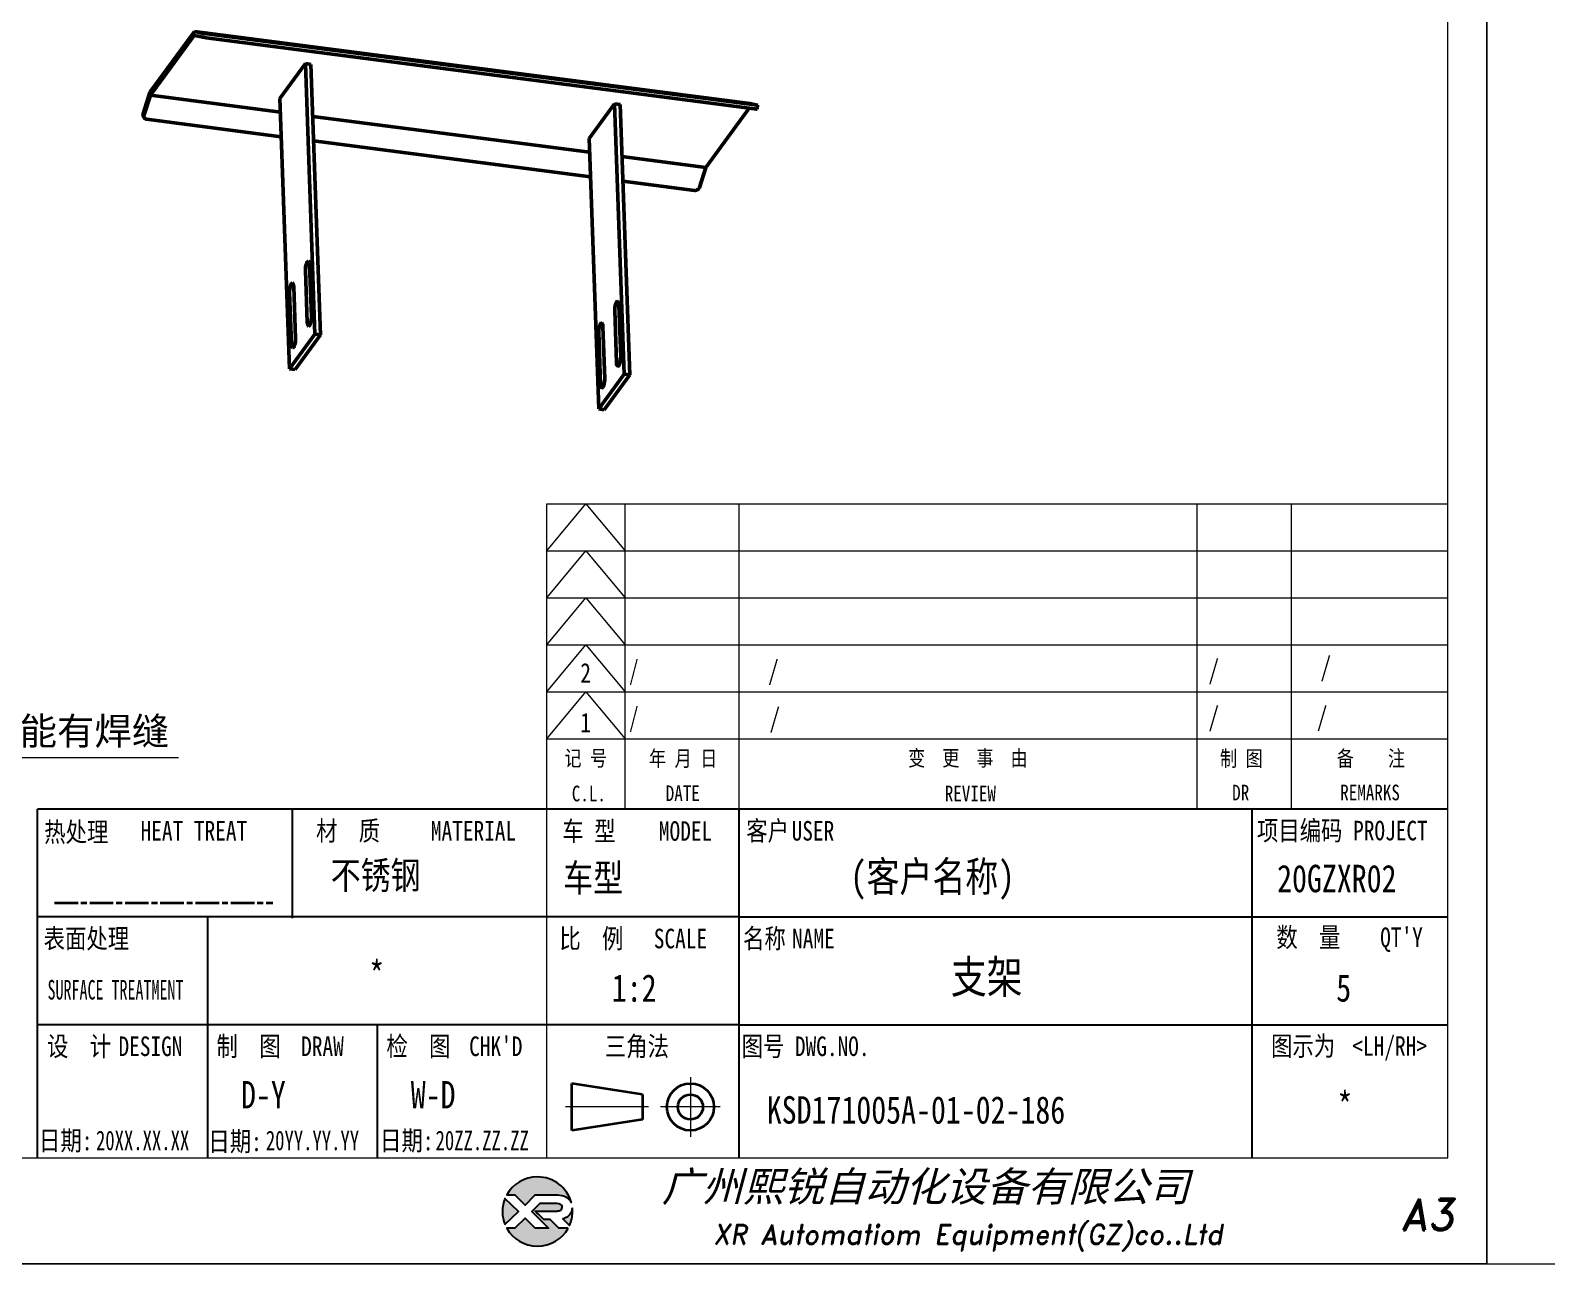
# Model space of a CAD drawing. Header units: millimetres. Extents: x 115 to 5146, y 57 to 1134.
# Drawn here: x 1512.3 to 1899.4, y 57 to 371.9 of the extents above; entities that cross this region are included whole.
import ezdxf
from ezdxf.enums import TextEntityAlignment as Align

# ---------------------------------------------------------------- set-up
doc = ezdxf.new("R2010")
doc.units = ezdxf.units.MM
doc.linetypes.add('AM_ISO08W050x2', pattern=[9, 6, -0.75, 1.5, -0.75])
doc.linetypes.add('CENTER', pattern=[50.8, 31.75, -6.35, 6.35, -6.35])
for name, color, linetype, lineweight in [('DIM', 3, 'Continuous', 25), ('DRAWING', 7, 'Continuous', 50), ('中心线', 2, 'AM_ISO08W050x2', 18), ('图框', 7, 'Continuous', 18), ('标注线', 3, 'Continuous', 18), ('粗点划线', 6, 'AM_ISO08W050x2', 35)]:
    doc.layers.add(name, color=color, linetype=linetype, lineweight=lineweight)
for name, color, linetype in [('layer 1', 7, 'Continuous'), ('图\\M+19E79\\M+195B6\\M+18E9A', 7, 'Continuous'), ('图号', 7, 'Continuous'), ('图名', 7, 'Continuous'), ('数量', 7, 'Continuous'), ('材质', 7, 'Continuous'), ('表面处理', 7, 'Continuous'), ('车型', 7, 'Continuous')]:
    doc.layers.add(name, color=color, linetype=linetype)
doc.layers.add('打印', color=7, linetype='Continuous', lineweight=15, plot=False)
doc.layers.add('打印-禁用', color=7, linetype='Continuous', lineweight=15, plot=False)
doc.styles.add('DIM', font='romans.shx', dxfattribs={"width": 0.8, "bigfont": 'bigfont.shx'})
doc.styles.add('STYLE1', font='')
doc.styles.add('国标', font='simfang.ttf', dxfattribs={"width": 0.8})
doc.styles.add('宋体', font='')
doc.styles.add('标题\\M+18E9A', font='romand.shx', dxfattribs={"oblique": 10, "bigfont": 'bigfont.shx'})
doc.styles.get('STYLE1').set_extended_font_data('SimSun')
doc.styles.get('宋体').set_extended_font_data('SimSun')
doc.dimstyles.new('XR 1-2$7', dxfattribs={"dimscale": 2, "dimtxt": 3.5, "dimasz": 2.5, "dimexe": 1, "dimexo": 0.625, "dimgap": 1.2, "dimtad": 1, "dimdsep": 46, "dimtxsty": 'DIM', "dimblk": 'OPEN', "dimcen": 0, "dimclrd": 8, "dimclre": 8, "dimclrt": 2, "dimazin": 2, "dimtfac": 0.5, "dimtmove": 0, "dimatfit": 3, "dimldrblk": 'OPEN', "dimfxl": 0, "dimtolj": 2, "dimlwd": 13, "dimlwe": 13, "dimarcsym": 0})

# ---------------------------------------------------------------- blocks, each defined once
blk = doc.blocks.new('XR')
at = {"true_color": 0xfc8000}
h = blk.add_hatch(color=30, dxfattribs=at)
h.set_gradient(color1=(252, 128, 0), rotation=240, one_color=1, tint=1, name='INVCURVED')
edge = h.paths.add_edge_path()
edge.add_spline(control_points=[(-434.18, -5928.47), (-433.9, -5928.74), (-433.63, -5929.01), (-433.63, -5929.01), (-433.63, -5929.01), (-433.63, -5929.01), (-433.36, -5928.74), (-433.09, -5928.47)], knot_values=[0.5625, 0.5625, 0.5625, 0.5625, 0.625, 0.625, 0.625, 0.625, 0.6875, 0.6875, 0.6875, 0.6875], degree=3, periodic=0)
edge.add_spline(control_points=[(-433.09, -5928.47), (-432.82, -5928.2), (-432.54, -5927.93), (-432.54, -5927.93), (-432.54, -5927.93), (-432.54, -5927.93), (-432.04, -5927.93), (-431.53, -5927.93)], knot_values=[0.4375, 0.4375, 0.4375, 0.4375, 0.5, 0.5, 0.5, 0.5, 0.5625, 0.5625, 0.5625, 0.5625], degree=3, periodic=0)
edge.add_spline(control_points=[(-431.53, -5927.93), (-431.03, -5927.93), (-430.52, -5927.93), (-430.52, -5927.93), (-430.52, -5927.93), (-430, -5927.93), (-429.43, -5927.96), (-429.01, -5928.33)], knot_values=[0.25, 0.25, 0.25, 0.25, 0.3125, 0.3125, 0.3125, 0.3125, 0.4375, 0.4375, 0.4375, 0.4375], degree=3, periodic=0)
edge.add_spline(control_points=[(-429.01, -5928.33), (-428.88, -5928.44), (-428.78, -5928.59), (-428.71, -5928.75)], knot_values=[0.125, 0.125, 0.125, 0.125, 0.25, 0.25, 0.25, 0.25], degree=3, periodic=0)
edge.add_spline(control_points=[(-428.71, -5928.75), (-429.13, -5927.18), (-430.58, -5926.02), (-432.31, -5926.02)], knot_values=[0, 0, 0, 0, 0.125, 0.125, 0.125, 0.125], degree=3, periodic=0)
edge.add_spline(control_points=[(-432.31, -5926.02), (-433.72, -5926.02), (-434.94, -5926.79), (-435.58, -5927.93)], knot_values=[0.875, 0.875, 0.875, 0.875, 1, 1, 1, 1], degree=3, periodic=0)
edge.add_spline(control_points=[(-435.58, -5927.93), (-435.58, -5927.93), (-434.72, -5927.93), (-434.72, -5927.93), (-434.72, -5927.93), (-434.72, -5927.93), (-434.45, -5928.2), (-434.18, -5928.47)], knot_values=[0.6875, 0.6875, 0.6875, 0.6875, 0.8125, 0.8125, 0.8125, 0.8125, 0.875, 0.875, 0.875, 0.875], degree=3, periodic=0)
edge = h.paths.add_edge_path()
edge.add_spline(control_points=[(-434.79, -5929.26), (-435.04, -5929.02), (-435.34, -5928.72), (-435.54, -5928.53)], knot_values=[0.562504, 0.562504, 0.562504, 0.562504, 0.656252, 0.656252, 0.656252, 0.656252], degree=3, periodic=0)
edge.add_spline(control_points=[(-435.54, -5928.53), (-435.67, -5928.4), (-435.76, -5928.31), (-435.76, -5928.31), (-435.76, -5928.31), (-435.94, -5928.74), (-436.03, -5929.21), (-436.03, -5929.71)], knot_values=[0.25, 0.25, 0.25, 0.25, 0.312504, 0.312504, 0.312504, 0.312504, 0.562504, 0.562504, 0.562504, 0.562504], degree=3, periodic=0)
edge.add_spline(control_points=[(-436.03, -5929.71), (-436.03, -5930.2), (-435.94, -5930.67), (-435.76, -5931.1), (-435.76, -5931.1), (-435.4, -5930.75), (-435.05, -5930.4)], knot_values=[0.874998, 0.874998, 0.874998, 0.874998, 1.124998, 1.124998, 1.124998, 1.25, 1.25, 1.25, 1.25], degree=3, periodic=0)
edge.add_spline(control_points=[(-435.05, -5930.4), (-434.7, -5930.05), (-434.34, -5929.71), (-434.34, -5929.71), (-434.34, -5929.71), (-434.34, -5929.71), (-434.34, -5929.71), (-434.34, -5929.71)], knot_values=[0.749878, 0.749878, 0.749878, 0.749878, 0.874875, 0.874875, 0.874875, 0.874875, 0.874998, 0.874998, 0.874998, 0.874998], degree=3, periodic=0)
edge.add_spline(control_points=[(-434.34, -5929.71), (-434.34, -5929.71), (-434.34, -5929.71), (-434.34, -5929.71)], knot_values=[0.749634, 0.749634, 0.749634, 0.749634, 0.749817, 0.749817, 0.749817, 0.749817], degree=3, periodic=0)
edge.add_spline(control_points=[(-434.35, -5929.7), (-434.35, -5929.7), (-434.35, -5929.7), (-434.35, -5929.7)], knot_values=[0.738281, 0.738281, 0.738281, 0.738281, 0.742188, 0.742188, 0.742188, 0.742188], degree=3, periodic=0)
edge.add_spline(control_points=[(-434.35, -5929.7), (-434.36, -5929.69), (-434.37, -5929.68), (-434.38, -5929.67)], knot_values=[0.726563, 0.726563, 0.726563, 0.726563, 0.738281, 0.738281, 0.738281, 0.738281], degree=3, periodic=0)
edge.add_spline(control_points=[(-434.38, -5929.67), (-434.38, -5929.66), (-434.39, -5929.65), (-434.4, -5929.65)], knot_values=[0.718751, 0.718751, 0.718751, 0.718751, 0.726563, 0.726563, 0.726563, 0.726563], degree=3, periodic=0)
edge.add_spline(control_points=[(-434.4, -5929.65), (-434.42, -5929.63), (-434.45, -5929.6), (-434.47, -5929.58)], knot_values=[0.703126, 0.703126, 0.703126, 0.703126, 0.718751, 0.718751, 0.718751, 0.718751], degree=3, periodic=0)
edge.add_spline(control_points=[(-434.47, -5929.58), (-434.5, -5929.55), (-434.53, -5929.52), (-434.56, -5929.49)], knot_values=[0.687501, 0.687501, 0.687501, 0.687501, 0.703126, 0.703126, 0.703126, 0.703126], degree=3, periodic=0)
edge.add_spline(control_points=[(-434.56, -5929.49), (-434.63, -5929.42), (-434.71, -5929.35), (-434.79, -5929.26)], knot_values=[0.656252, 0.656252, 0.656252, 0.656252, 0.687501, 0.687501, 0.687501, 0.687501], degree=3, periodic=0)
at = {"true_color": 0x0348ff}
h = blk.add_hatch(color=160, dxfattribs=at)
h.set_gradient(color1=(3, 72, 255), color2=(0, 41, 153), one_color=1, tint=0.3, name='HEMISPHERICAL')
edge = h.paths.add_edge_path()
edge.add_spline(control_points=[(-432.54, -5929.67), (-432.26, -5929.95), (-431.94, -5930.23), (-431.66, -5930.51), (-431.66, -5930.51), (-431.66, -5930.51), (-431.66, -5930.51), (-431.66, -5930.51)], knot_values=[0.736842, 0.736842, 0.736842, 0.736842, 0.789474, 0.789474, 0.789474, 0.789474, 0.802633, 0.802633, 0.802633, 0.802633], degree=3, periodic=0)
edge.add_spline(control_points=[(-431.66, -5930.51), (-431.65, -5930.51), (-431.65, -5930.52), (-431.65, -5930.52)], knot_values=[0.802633, 0.802633, 0.802633, 0.802633, 0.815791, 0.815791, 0.815791, 0.815791], degree=3, periodic=0)
edge.add_spline(control_points=[(-431.65, -5930.52), (-431.64, -5930.53), (-431.64, -5930.53), (-431.64, -5930.53)], knot_values=[0.815791, 0.815791, 0.815791, 0.815791, 0.82237, 0.82237, 0.82237, 0.82237], degree=3, periodic=0)
edge.add_spline(control_points=[(-431.64, -5930.53), (-431.64, -5930.53), (-431.64, -5930.53), (-431.63, -5930.54)], knot_values=[0.82237, 0.82237, 0.82237, 0.82237, 0.828949, 0.828949, 0.828949, 0.828949], degree=3, periodic=0)
edge.add_spline(control_points=[(-431.63, -5930.54), (-431.63, -5930.54), (-431.63, -5930.54), (-431.63, -5930.54), (-431.63, -5930.54), (-431.63, -5930.54), (-431.59, -5930.54), (-431.52, -5930.54)], knot_values=[0.841901, 0.841901, 0.841901, 0.841901, 0.842105, 0.842105, 0.842105, 0.842105, 0.855264, 0.855264, 0.855264, 0.855264], degree=3, periodic=0)
edge.add_spline(control_points=[(-431.52, -5930.54), (-431.46, -5930.54), (-431.38, -5930.54), (-431.3, -5930.54)], knot_values=[0.855264, 0.855264, 0.855264, 0.855264, 0.868422, 0.868422, 0.868422, 0.868422], degree=3, periodic=0)
edge.add_spline(control_points=[(-431.3, -5930.54), (-431.26, -5930.54), (-431.22, -5930.54), (-431.18, -5930.54)], knot_values=[0.868422, 0.868422, 0.868422, 0.868422, 0.875, 0.875, 0.875, 0.875], degree=3, periodic=0)
edge.add_spline(control_points=[(-431.18, -5930.54), (-431.14, -5930.54), (-431.1, -5930.54), (-431.07, -5930.54)], knot_values=[0.875, 0.875, 0.875, 0.875, 0.881579, 0.881579, 0.881579, 0.881579], degree=3, periodic=0)
edge.add_spline(control_points=[(-431.07, -5930.54), (-431.05, -5930.54), (-431.04, -5930.54), (-431.03, -5930.54)], knot_values=[0.881579, 0.881579, 0.881579, 0.881579, 0.884869, 0.884869, 0.884869, 0.884869], degree=3, periodic=0)
edge.add_spline(control_points=[(-431.03, -5930.54), (-431.02, -5930.54), (-431, -5930.54), (-431, -5930.54)], knot_values=[0.884869, 0.884869, 0.884869, 0.884869, 0.888158, 0.888158, 0.888158, 0.888158], degree=3, periodic=0)
edge.add_spline(control_points=[(-431, -5930.54), (-430.99, -5930.54), (-430.99, -5930.54), (-430.98, -5930.54)], knot_values=[0.888158, 0.888158, 0.888158, 0.888158, 0.889803, 0.889803, 0.889803, 0.889803], degree=3, periodic=0)
edge.add_spline(control_points=[(-430.98, -5930.54), (-430.98, -5930.54), (-430.98, -5930.54), (-430.97, -5930.54)], knot_values=[0.889803, 0.889803, 0.889803, 0.889803, 0.891447, 0.891447, 0.891447, 0.891447], degree=3, periodic=0)
edge.add_spline(control_points=[(-430.97, -5930.54), (-430.97, -5930.54), (-430.97, -5930.54), (-430.97, -5930.54)], knot_values=[0.891447, 0.891447, 0.891447, 0.891447, 0.89227, 0.89227, 0.89227, 0.89227], degree=3, periodic=0)
edge.add_spline(control_points=[(-430.97, -5930.54), (-430.97, -5930.54), (-430.97, -5930.54), (-430.97, -5930.54)], knot_values=[0.89227, 0.89227, 0.89227, 0.89227, 0.893092, 0.893092, 0.893092, 0.893092], degree=3, periodic=0)
edge.add_spline(control_points=[(-430.97, -5930.54), (-430.97, -5930.54), (-430.97, -5930.54), (-430.97, -5930.54)], knot_values=[0.893092, 0.893092, 0.893092, 0.893092, 0.893503, 0.893503, 0.893503, 0.893503], degree=3, periodic=0)
edge.add_spline(control_points=[(-430.97, -5930.54), (-430.97, -5930.54), (-430.97, -5930.54), (-430.97, -5930.54)], knot_values=[0.893503, 0.893503, 0.893503, 0.893503, 0.893914, 0.893914, 0.893914, 0.893914], degree=3, periodic=0)
edge.add_spline(control_points=[(-430.97, -5930.54), (-430.97, -5930.54), (-430.97, -5930.54), (-430.97, -5930.54)], knot_values=[0.893914, 0.893914, 0.893914, 0.893914, 0.89412, 0.89412, 0.89412, 0.89412], degree=3, periodic=0)
edge.add_spline(control_points=[(-430.97, -5930.54), (-430.97, -5930.54), (-430.97, -5930.54), (-430.97, -5930.54)], knot_values=[0.89412, 0.89412, 0.89412, 0.89412, 0.894326, 0.894326, 0.894326, 0.894326], degree=3, periodic=0)
edge.add_spline(control_points=[(-430.97, -5930.54), (-430.97, -5930.54), (-430.97, -5930.54), (-430.97, -5930.54)], knot_values=[0.894428, 0.894428, 0.894428, 0.894428, 0.894531, 0.894531, 0.894531, 0.894531], degree=3, periodic=0)
edge.add_spline(control_points=[(-430.97, -5930.54), (-430.97, -5930.54), (-430.97, -5930.54), (-430.97, -5930.54)], knot_values=[0.894531, 0.894531, 0.894531, 0.894531, 0.894583, 0.894583, 0.894583, 0.894583], degree=3, periodic=0)
edge.add_spline(control_points=[(-430.97, -5930.54), (-430.97, -5930.54), (-430.97, -5930.54), (-430.97, -5930.54), (-430.97, -5930.54), (-430.97, -5930.54), (-430.73, -5930.78), (-430.49, -5931.01)], knot_values=[0.894685, 0.894685, 0.894685, 0.894685, 0.894737, 0.894737, 0.894737, 0.894737, 0.921052, 0.921052, 0.921052, 0.921052], degree=3, periodic=0)
edge.add_spline(control_points=[(-430.49, -5931.01), (-430.26, -5931.24), (-430.02, -5931.48), (-430.02, -5931.48)], knot_values=[0.921052, 0.921052, 0.921052, 0.921052, 0.947368, 0.947368, 0.947368, 0.947368], degree=3, periodic=0)
edge.add_spline(control_points=[(-430.02, -5931.48), (-430.02, -5931.48), (-430.02, -5931.48), (-430.02, -5931.48)], knot_values=[0.947522, 0.947522, 0.947522, 0.947522, 0.947573, 0.947573, 0.947573, 0.947573], degree=3, periodic=0)
edge.add_spline(control_points=[(-430.02, -5931.48), (-430.02, -5931.48), (-430.02, -5931.48), (-430.02, -5931.48)], knot_values=[0.947573, 0.947573, 0.947573, 0.947573, 0.947676, 0.947676, 0.947676, 0.947676], degree=3, periodic=0)
edge.add_spline(control_points=[(-430.02, -5931.48), (-430.02, -5931.48), (-430.02, -5931.48), (-430.02, -5931.48)], knot_values=[0.947676, 0.947676, 0.947676, 0.947676, 0.947779, 0.947779, 0.947779, 0.947779], degree=3, periodic=0)
edge.add_spline(control_points=[(-430.02, -5931.48), (-430.02, -5931.48), (-430.02, -5931.48), (-430.02, -5931.48)], knot_values=[0.947779, 0.947779, 0.947779, 0.947779, 0.947984, 0.947984, 0.947984, 0.947984], degree=3, periodic=0)
edge.add_spline(control_points=[(-430.02, -5931.48), (-430.02, -5931.48), (-430.02, -5931.48), (-430.02, -5931.48)], knot_values=[0.947984, 0.947984, 0.947984, 0.947984, 0.94819, 0.94819, 0.94819, 0.94819], degree=3, periodic=0)
edge.add_spline(control_points=[(-430.02, -5931.48), (-430.02, -5931.48), (-430.02, -5931.48), (-430.02, -5931.48)], knot_values=[0.94819, 0.94819, 0.94819, 0.94819, 0.948601, 0.948601, 0.948601, 0.948601], degree=3, periodic=0)
edge.add_spline(control_points=[(-430.02, -5931.48), (-430.02, -5931.48), (-430.02, -5931.48), (-430.02, -5931.48)], knot_values=[0.948601, 0.948601, 0.948601, 0.948601, 0.949012, 0.949012, 0.949012, 0.949012], degree=3, periodic=0)
edge.add_spline(control_points=[(-430.02, -5931.48), (-430.02, -5931.48), (-430.01, -5931.48), (-430.01, -5931.48)], knot_values=[0.949012, 0.949012, 0.949012, 0.949012, 0.949834, 0.949834, 0.949834, 0.949834], degree=3, periodic=0)
edge.add_spline(control_points=[(-430.01, -5931.48), (-430.01, -5931.48), (-430.01, -5931.48), (-430.01, -5931.48)], knot_values=[0.949834, 0.949834, 0.949834, 0.949834, 0.950657, 0.950657, 0.950657, 0.950657], degree=3, periodic=0)
edge.add_spline(control_points=[(-430.01, -5931.48), (-430.01, -5931.48), (-430, -5931.48), (-430, -5931.48)], knot_values=[0.950657, 0.950657, 0.950657, 0.950657, 0.952301, 0.952301, 0.952301, 0.952301], degree=3, periodic=0)
edge.add_spline(control_points=[(-430, -5931.48), (-429.99, -5931.48), (-429.98, -5931.48), (-429.98, -5931.48)], knot_values=[0.952301, 0.952301, 0.952301, 0.952301, 0.953946, 0.953946, 0.953946, 0.953946], degree=3, periodic=0)
edge.add_spline(control_points=[(-429.98, -5931.48), (-429.96, -5931.48), (-429.95, -5931.48), (-429.93, -5931.48)], knot_values=[0.953946, 0.953946, 0.953946, 0.953946, 0.957236, 0.957236, 0.957236, 0.957236], degree=3, periodic=0)
edge.add_spline(control_points=[(-429.93, -5931.48), (-429.91, -5931.48), (-429.89, -5931.48), (-429.87, -5931.48)], knot_values=[0.957236, 0.957236, 0.957236, 0.957236, 0.960525, 0.960525, 0.960525, 0.960525], degree=3, periodic=0)
edge.add_spline(control_points=[(-429.87, -5931.48), (-429.82, -5931.48), (-429.77, -5931.48), (-429.71, -5931.48)], knot_values=[0.960525, 0.960525, 0.960525, 0.960525, 0.967104, 0.967104, 0.967104, 0.967104], degree=3, periodic=0)
edge.add_spline(control_points=[(-429.71, -5931.48), (-429.65, -5931.48), (-429.59, -5931.48), (-429.53, -5931.48)], knot_values=[0.967104, 0.967104, 0.967104, 0.967104, 0.973683, 0.973683, 0.973683, 0.973683], degree=3, periodic=0)
edge.add_spline(control_points=[(-429.53, -5931.48), (-429.41, -5931.48), (-429.29, -5931.48), (-429.19, -5931.48)], knot_values=[0.973683, 0.973683, 0.973683, 0.973683, 0.98684, 0.98684, 0.98684, 0.98684], degree=3, periodic=0)
edge.add_spline(control_points=[(-429.19, -5931.48), (-429.1, -5931.48), (-429.04, -5931.48), (-429.04, -5931.48), (-429.67, -5932.62), (-430.9, -5933.39), (-432.31, -5933.39)], knot_values=[0.98684, 0.98684, 0.98684, 0.98684, 1, 1, 1, 1.052632, 1.052632, 1.052632, 1.052632], degree=3, periodic=0)
edge.add_spline(control_points=[(-432.31, -5933.39), (-433.72, -5933.39), (-434.94, -5932.62), (-435.58, -5931.48), (-435.58, -5931.48), (-435.58, -5931.48), (-435.36, -5931.48), (-435.15, -5931.48)], knot_values=[0.052632, 0.052632, 0.052632, 0.052632, 0.105263, 0.105263, 0.105263, 0.105263, 0.131579, 0.131579, 0.131579, 0.131579], degree=3, periodic=0)
edge.add_spline(control_points=[(-435.15, -5931.48), (-434.93, -5931.48), (-434.72, -5931.48), (-434.72, -5931.48), (-434.72, -5931.48), (-434.72, -5931.48), (-434.45, -5931.21), (-434.18, -5930.94)], knot_values=[0.131579, 0.131579, 0.131579, 0.131579, 0.157895, 0.157895, 0.157895, 0.157895, 0.184211, 0.184211, 0.184211, 0.184211], degree=3, periodic=0)
edge.add_spline(control_points=[(-434.18, -5930.94), (-433.9, -5930.67), (-433.63, -5930.4), (-433.63, -5930.4), (-433.63, -5930.4), (-433.63, -5930.4), (-433.36, -5930.67), (-433.09, -5930.94)], knot_values=[0.184211, 0.184211, 0.184211, 0.184211, 0.210526, 0.210526, 0.210526, 0.210526, 0.236842, 0.236842, 0.236842, 0.236842], degree=3, periodic=0)
edge.add_spline(control_points=[(-433.09, -5930.94), (-432.82, -5931.21), (-432.54, -5931.48), (-432.54, -5931.48), (-432.54, -5931.48), (-432.54, -5931.48), (-432.19, -5931.48), (-431.83, -5931.48)], knot_values=[0.236842, 0.236842, 0.236842, 0.236842, 0.263158, 0.263158, 0.263158, 0.263158, 0.289474, 0.289474, 0.289474, 0.289474], degree=3, periodic=0)
edge.add_spline(control_points=[(-431.83, -5931.48), (-431.48, -5931.48), (-431.12, -5931.48), (-431.12, -5931.48), (-431.12, -5931.48), (-431.12, -5931.48), (-431.57, -5931.03), (-432.02, -5930.59)], knot_values=[0.289474, 0.289474, 0.289474, 0.289474, 0.315789, 0.315789, 0.315789, 0.315789, 0.342105, 0.342105, 0.342105, 0.342105], degree=3, periodic=0)
edge.add_spline(control_points=[(-432.02, -5930.59), (-432.47, -5930.15), (-432.92, -5929.71), (-432.92, -5929.71), (-432.92, -5929.71), (-432.92, -5929.71), (-432.71, -5929.5), (-432.5, -5929.29)], knot_values=[0.342105, 0.342105, 0.342105, 0.342105, 0.368421, 0.368421, 0.368421, 0.368421, 0.394737, 0.394737, 0.394737, 0.394737], degree=3, periodic=0)
edge.add_spline(control_points=[(-432.5, -5929.29), (-432.3, -5929.09), (-432.09, -5928.88), (-432.09, -5928.88)], knot_values=[0.394737, 0.394737, 0.394737, 0.394737, 0.421053, 0.421053, 0.421053, 0.421053], degree=3, periodic=0)
edge.add_spline(control_points=[(-432.09, -5928.88), (-432.09, -5928.88), (-432.06, -5928.86), (-432.06, -5928.86)], knot_values=[0.421053, 0.421053, 0.421053, 0.421053, 0.473684, 0.473684, 0.473684, 0.473684], degree=3, periodic=0)
edge.add_spline(control_points=[(-432.06, -5928.86), (-432.06, -5928.86), (-432.06, -5928.86), (-432.06, -5928.86), (-432.06, -5928.86), (-432.06, -5928.86), (-430.4, -5928.86), (-430.26, -5928.86)], knot_values=[0.473684, 0.473684, 0.473684, 0.473684, 0.473684, 0.473684, 0.473684, 0.473684, 0.526316, 0.526316, 0.526316, 0.526316], degree=3, periodic=0)
edge.add_spline(control_points=[(-430.26, -5928.86), (-429.54, -5928.86), (-429.62, -5929.4), (-429.83, -5929.55)], knot_values=[0.526316, 0.526316, 0.526316, 0.526316, 0.578947, 0.578947, 0.578947, 0.578947], degree=3, periodic=0)
edge.add_spline(control_points=[(-429.83, -5929.55), (-429.94, -5929.62), (-430.08, -5929.65), (-430.26, -5929.65), (-430.26, -5929.65), (-430.26, -5929.65), (-430.48, -5929.65), (-430.71, -5929.66)], knot_values=[0.578947, 0.578947, 0.578947, 0.578947, 0.631579, 0.631579, 0.631579, 0.631579, 0.657895, 0.657895, 0.657895, 0.657895], degree=3, periodic=0)
edge.add_spline(control_points=[(-430.71, -5929.66), (-430.93, -5929.66), (-431.15, -5929.67), (-431.15, -5929.67), (-431.15, -5929.67), (-431.15, -5929.67), (-432.54, -5929.67), (-432.54, -5929.67)], knot_values=[0.657895, 0.657895, 0.657895, 0.657895, 0.684211, 0.684211, 0.684211, 0.684211, 0.736842, 0.736842, 0.736842, 0.736842], degree=3, periodic=0)
edge = h.paths.add_edge_path()
edge.add_spline(control_points=[(-428.6, -5929.32), (-428.61, -5929.67), (-428.76, -5930), (-429.06, -5930.22)], knot_values=[0.8, 0.8, 0.8, 0.8, 1, 1, 1, 1], degree=3, periodic=0)
edge.add_spline(control_points=[(-429.06, -5930.22), (-429.22, -5930.34), (-429.41, -5930.43), (-429.61, -5930.48)], knot_values=[0.6, 0.6, 0.6, 0.6, 0.8, 0.8, 0.8, 0.8], degree=3, periodic=0)
edge.add_spline(control_points=[(-429.61, -5930.48), (-429.61, -5930.48), (-428.9, -5931.19), (-428.9, -5931.19), (-428.9, -5931.19), (-428.69, -5930.73), (-428.58, -5930.23), (-428.58, -5929.71)], knot_values=[0.2, 0.2, 0.2, 0.2, 0.4, 0.4, 0.4, 0.4, 0.6, 0.6, 0.6, 0.6], degree=3, periodic=0)
edge.add_spline(control_points=[(-428.58, -5929.71), (-428.58, -5929.58), (-428.59, -5929.45), (-428.6, -5929.32)], knot_values=[0, 0, 0, 0, 0.2, 0.2, 0.2, 0.2], degree=3, periodic=0)
at = {"layer": 'layer 1', "color": 30}
for points, knots in [([(-432.31, -5926.02), (-430.58, -5926.02), (-429.13, -5927.18), (-428.71, -5928.75), (-428.71, -5928.75), (-428.78, -5928.59), (-428.88, -5928.44), (-429.01, -5928.33), (-429.01, -5928.33), (-429.43, -5927.96), (-430, -5927.93), (-430.52, -5927.93), (-430.52, -5927.93), (-430.52, -5927.93), (-432.54, -5927.93), (-432.54, -5927.93), (-432.54, -5927.93), (-432.54, -5927.93), (-433.63, -5929.01), (-433.63, -5929.01), (-433.63, -5929.01), (-433.63, -5929.01), (-434.72, -5927.93), (-434.72, -5927.93), (-434.72, -5927.93), (-434.72, -5927.93), (-435.58, -5927.93), (-435.58, -5927.93), (-435.58, -5927.93), (-434.94, -5926.79), (-433.72, -5926.02), (-432.31, -5926.02)], [0, 0, 0, 0, 0.125, 0.125, 0.125, 0.125, 0.25, 0.25, 0.25, 0.25, 0.375, 0.375, 0.375, 0.375, 0.5, 0.5, 0.5, 0.5, 0.625, 0.625, 0.625, 0.625, 0.75, 0.75, 0.75, 0.75, 0.875, 0.875, 0.875, 0.875, 1, 1, 1, 1]), ([(-435.76, -5931.1), (-435.94, -5930.67), (-436.03, -5930.2), (-436.03, -5929.71), (-436.03, -5929.71), (-436.03, -5929.21), (-435.94, -5928.74), (-435.76, -5928.31), (-435.76, -5928.31), (-435.76, -5928.31), (-434.34, -5929.71), (-434.34, -5929.71), (-434.34, -5929.71), (-434.34, -5929.71), (-435.76, -5931.1), (-435.76, -5931.1)], [0, 0, 0, 0, 0.25, 0.25, 0.25, 0.25, 0.5, 0.5, 0.5, 0.5, 0.75, 0.75, 0.75, 0.75, 1, 1, 1, 1])]:
    blk.add_open_spline(points, degree=3, knots=knots, dxfattribs=at)
at = {"layer": 'layer 1', "color": 154}
for points, knots in [([(-429.04, -5931.48), (-429.67, -5932.62), (-430.9, -5933.39), (-432.31, -5933.39), (-432.31, -5933.39), (-433.72, -5933.39), (-434.94, -5932.62), (-435.58, -5931.48), (-435.58, -5931.48), (-435.58, -5931.48), (-434.72, -5931.48), (-434.72, -5931.48), (-434.72, -5931.48), (-434.72, -5931.48), (-433.63, -5930.4), (-433.63, -5930.4), (-433.63, -5930.4), (-433.63, -5930.4), (-432.54, -5931.48), (-432.54, -5931.48), (-432.54, -5931.48), (-432.54, -5931.48), (-431.12, -5931.48), (-431.12, -5931.48), (-431.12, -5931.48), (-431.12, -5931.48), (-432.92, -5929.71), (-432.92, -5929.71), (-432.92, -5929.71), (-432.92, -5929.71), (-432.09, -5928.88), (-432.09, -5928.88), (-432.09, -5928.88), (-432.09, -5928.88), (-432.06, -5928.86), (-432.06, -5928.86), (-432.06, -5928.86), (-432.06, -5928.86), (-430.4, -5928.86), (-430.26, -5928.86), (-430.26, -5928.86), (-429.54, -5928.86), (-429.62, -5929.4), (-429.83, -5929.55), (-429.83, -5929.55), (-429.94, -5929.62), (-430.08, -5929.65), (-430.26, -5929.65), (-430.26, -5929.65), (-430.26, -5929.65), (-431.15, -5929.67), (-431.15, -5929.67), (-431.15, -5929.67), (-431.15, -5929.67), (-432.54, -5929.67), (-432.54, -5929.67), (-432.54, -5929.67), (-432.26, -5929.95), (-431.94, -5930.23), (-431.66, -5930.51), (-431.66, -5930.51), (-431.66, -5930.51), (-431.63, -5930.54), (-431.63, -5930.54), (-431.63, -5930.54), (-431.63, -5930.54), (-430.97, -5930.54), (-430.97, -5930.54), (-430.97, -5930.54), (-430.97, -5930.54), (-430.02, -5931.48), (-430.02, -5931.48), (-430.02, -5931.48), (-430.02, -5931.48), (-429.04, -5931.48), (-429.04, -5931.48)], [0, 0, 0, 0, 0.052632, 0.052632, 0.052632, 0.052632, 0.105263, 0.105263, 0.105263, 0.105263, 0.157895, 0.157895, 0.157895, 0.157895, 0.210526, 0.210526, 0.210526, 0.210526, 0.263158, 0.263158, 0.263158, 0.263158, 0.315789, 0.315789, 0.315789, 0.315789, 0.368421, 0.368421, 0.368421, 0.368421, 0.421053, 0.421053, 0.421053, 0.421053, 0.473684, 0.473684, 0.473684, 0.473684, 0.526316, 0.526316, 0.526316, 0.526316, 0.578947, 0.578947, 0.578947, 0.578947, 0.631579, 0.631579, 0.631579, 0.631579, 0.684211, 0.684211, 0.684211, 0.684211, 0.736842, 0.736842, 0.736842, 0.736842, 0.789474, 0.789474, 0.789474, 0.789474, 0.842105, 0.842105, 0.842105, 0.842105, 0.894737, 0.894737, 0.894737, 0.894737, 0.947368, 0.947368, 0.947368, 0.947368, 1, 1, 1, 1]), ([(-428.6, -5929.32), (-428.59, -5929.45), (-428.58, -5929.58), (-428.58, -5929.71), (-428.58, -5929.71), (-428.58, -5930.23), (-428.69, -5930.73), (-428.9, -5931.19), (-428.9, -5931.19), (-428.9, -5931.19), (-429.61, -5930.48), (-429.61, -5930.48), (-429.61, -5930.48), (-429.41, -5930.43), (-429.22, -5930.34), (-429.06, -5930.22), (-429.06, -5930.22), (-428.76, -5930), (-428.61, -5929.67), (-428.6, -5929.32)], [0, 0, 0, 0, 0.2, 0.2, 0.2, 0.2, 0.4, 0.4, 0.4, 0.4, 0.6, 0.6, 0.6, 0.6, 0.8, 0.8, 0.8, 0.8, 1, 1, 1, 1])]:
    blk.add_open_spline(points, degree=3, knots=knots, dxfattribs=at)
blk = doc.blocks.new('GZDEH零件A3图框V01版')
at = {"layer": '中心线', "color": 1, "linetype": 'CENTER', "lineweight": 5, "ltscale": 2}
for p, q in [((3175.82, -1822.66), (3175.82, -1830.26)), ((3170.49, -1826.46), (3159.89, -1826.46)), ((3179.62, -1826.46), (3172.02, -1826.46))]:
    blk.add_line(p, q, dxfattribs=at)
at = {"layer": '图\\M+19E79\\M+195B6\\M+18E9A', "color": 7}
blk.add_line((3272.49, -1788.46), (3092.49, -1788.46), dxfattribs=at)
at = {"layer": '图\\M+19E79\\M+195B6\\M+18E9A', "color": 9}
for p, q in [((3272.49, -1788.46), (3092.49, -1788.46)), ((3124.99, -1788.46), (3124.99, -1802.35)), ((3181.99, -1788.46), (3181.99, -1832.96)), ((3247.49, -1788.46), (3247.49, -1832.96)), ((3181.99, -1802.21), (3092.49, -1802.21)), ((3114.17, -1802.21), (3114.17, -1815.96)), ((3181.99, -1802.21), (3272.49, -1802.21)), ((3181.99, -1815.96), (3092.49, -1815.96)), ((3114.17, -1815.96), (3114.17, -1832.96)), ((3114.17, -1815.96), (3114.17, -1832.96)), ((3135.83, -1815.96), (3135.83, -1832.96)), ((3135.83, -1815.96), (3135.83, -1832.96)), ((3181.99, -1815.96), (3272.49, -1815.96))]:
    blk.add_line(p, q, dxfattribs=at)
at = {"layer": '图\\M+19E79\\M+195B6\\M+18E9A', "color": 9, "linetype": 'Continuous'}
blk.add_line((3092.49, -1832.96), (3092.49, -1788.46), dxfattribs=at)
at = {"layer": '图框', "linetype": 'Continuous'}
for p, q in [((3272.49, -1832.96), (3272.49, -1554.46)), ((3157.49, -1749.46), (3272.49, -1749.46)), ((3157.49, -1832.96), (3157.49, -1749.46)), ((2882.49, -1832.96), (3272.49, -1832.96))]:
    blk.add_line(p, q, dxfattribs=at)
at = {"layer": '图框', "color": 9}
for p, q in [((3157.49, -1755.46), (3162.49, -1749.46)), ((3162.49, -1749.46), (3167.49, -1755.46)), ((3167.49, -1788.46), (3167.49, -1749.46)), ((3240.49, -1788.46), (3240.49, -1749.46)), ((3252.49, -1749.46), (3252.49, -1788.46)), ((3157.49, -1755.46), (3272.49, -1755.46)), ((3157.49, -1761.46), (3162.49, -1755.46)), ((3162.49, -1755.46), (3167.49, -1761.46)), ((3157.49, -1761.46), (3272.49, -1761.46)), ((3157.49, -1767.46), (3162.49, -1761.46)), ((3162.49, -1761.46), (3167.49, -1767.46)), ((3157.49, -1767.46), (3272.49, -1767.46)), ((3157.49, -1773.46), (3162.49, -1767.46)), ((3162.49, -1767.46), (3167.49, -1773.46)), ((3157.49, -1773.46), (3272.49, -1773.46)), ((3157.49, -1779.46), (3162.49, -1773.46)), ((3162.49, -1773.46), (3167.49, -1779.46)), ((3157.49, -1779.46), (3272.49, -1779.46))]:
    blk.add_line(p, q, dxfattribs=at)
at = {"layer": '图框', "color": 9, "linetype": 'Continuous'}
blk.add_line((3181.99, -1749.46), (3181.99, -1832.96), dxfattribs=at)
at = {"layer": '图框', "color": 2, "linetype": 'ByBlock', "lineweight": 35}
for p, q in [((3169.69, -1824.86), (3160.69, -1823.46)), ((3160.69, -1829.46), (3160.69, -1823.46)), ((3169.69, -1824.86), (3169.69, -1828.06)), ((3169.69, -1828.06), (3160.69, -1829.46))]:
    blk.add_line(p, q, dxfattribs=at)
for radius in [3, 1.6]:
    blk.add_circle((3175.82, -1826.46), radius, dxfattribs=at)
at = {"layer": '打印-禁用', "linetype": 'Continuous'}
for p, q in [((3277.49, -1846.46), (3277.49, -1549.46)), ((2857.49, -1846.46), (3277.49, -1846.46))]:
    blk.add_line(p, q, dxfattribs=at)
at = {"layer": 'DIM', "xscale": 1.199999999999818, "yscale": 1.199999999999818, "zscale": 1.199999999999818}
blk.add_blockref('XR', (3675.07, 5275.84), dxfattribs=at)
at = {"layer": '图\\M+19E79\\M+195B6\\M+18E9A', "color": 9, "style": '国标'}
for s, width, p in [('热处理', 0.8, (3093.35, -1792.61)), ('材  质', 0.8, (3128.04, -1792.46)), ('项目编码 PROJECT', 0.8, (3248.13, -1792.43)), ('表面处理', 0.8, (3093.27, -1806.21)), ('比  例\u3000', 0.8, (3159.1, -1806.21)), ('SCALE', 0.8, (3171.15, -1806.21)), ('名称\u3000', 0.8, (3182.54, -1806.21)), ('NAME', 0.8, (3188.8, -1806.21)), ('数  量', 0.8, (3250.61, -1806.05)), ("QT'Y ", 0.8, (3263.86, -1806.05)), ('SURFACE TREATMENT', 0.6, (3093.77, -1812.75)), ('三角法', 0.8, (3164.9, -1819.96)), ('图号', 0.8, (3182.36, -1819.96)), ('图示为', 0.8, (3249.94, -1819.93)), ('<LH/RH>', 0.8, (3260.31, -1819.93)), (' DESIGN', 0.8, (3101.47, -1819.96)), (' DRAW', 0.8, (3124.78, -1819.96)), ("CHK'D", 0.8, (3147.58, -1819.96)), ('DWG.NO.', 0.8, (3189.16, -1819.96))]:
    blk.add_text(s, height=2.5, dxfattribs=dict(at, width=width)).set_placement(p)
at = {"layer": '图\\M+19E79\\M+195B6\\M+18E9A', "color": 9, "style": '国标', "width": 0.8}
for s, p in [('HEAT TREAT', (3112.45, -1792.46)), ('MATERIAL', (3148.14, -1792.46)), ('客户', (3185.68, -1792.46)), ('USER', (3191.46, -1792.46)), ('设  计', (3097.79, -1819.96)), ('制  图', (3119.43, -1819.96)), ('检  图', (3141.11, -1819.96)), ('日期:', (3096.09, -1832)), ('日期:', (3117.71, -1832.1)), ('日期:', (3139.62, -1832))]:
    blk.add_text(s, height=2.5, dxfattribs=at).set_placement(p, align=Align.CENTER)
for s, p in [('车 型', (3162.87, -1791.2)), ('MODEL', (3175.2, -1791.24))]:
    blk.add_text(s, height=2.5, dxfattribs=at).set_placement(p, align=Align.MIDDLE)
at = {"layer": '图\\M+19E79\\M+195B6\\M+18E9A', "color": 7, "lineweight": -3, "style": 'STYLE1', "oblique": 15}
blk.add_text('广州熙锐自动化设备有限公司 ', height=3.8, dxfattribs=at).set_placement((3172.16, -1838.51))
at = {"layer": '图\\M+19E79\\M+195B6\\M+18E9A', "color": 7, "style": '标题\\M+18E9A', "oblique": 10}
for s, height, p in [('A3', 4, (3269.91, -1840.2)), ('XR Automatiom Equipment(GZ)co..Ltd', 2.5, (3211.26, -1842.9))]:
    blk.add_text(s, height=height, dxfattribs=at).set_placement(p, align=Align.MIDDLE)
at = {"layer": '图框', "color": 9, "style": '国标', "width": 0.8}
for s, p in [('记 号', (3162.47, -1782.94)), ('年 月 日', (3174.9, -1782.98)), ('变  更  事  由', (3211.24, -1782.93)), ('C.L.', (3162.86, -1787.45)), ('DATE', (3174.85, -1787.42)), ('REVIEW', (3211.55, -1787.45))]:
    blk.add_text(s, height=2, dxfattribs=at).set_placement(p, align=Align.CENTER)
for s, p in [('制 图', (3246.15, -1781.95)), ('备    注', (3262.68, -1781.92)), ('DR', (3246.06, -1786.34)), ('REMARKS', (3262.57, -1786.32))]:
    blk.add_text(s, height=2, dxfattribs=at).set_placement(p, align=Align.MIDDLE)
blk = doc.blocks.new('DEH A3')
at = {"layer": '图框'}
blk.add_blockref('GZDEH零件A3图框V01版', (-2857.49, 1846.46), dxfattribs=at)
blk = doc.blocks.new('_Open')
at = {"color": 0, "linetype": 'ByBlock', "lineweight": -2}
for p, q in [((-1, 0.167), (0, 0)), ((-1, -0.167), (0, 0)), ((0, 0), (-1, 0))]:
    blk.add_line(p, q, dxfattribs=at)
blk = doc.blocks.new('G$C8C209640')
at = {"layer": 'DRAWING'}
for p, q in [((-229.13, 161.68), (-206.4, 192.69)), ((-206.52, 190.68), (-228.89, 160.14)), ((77.19, 155.9), (-206.4, 192.69)), ((79.48, 153.26), (-200.33, 189.56)), ((79.75, 155.24), (-200.06, 191.54)), ((-149.76, 176.3), (-162.75, 158.58)), ((-144.89, 38.21), (-149.76, 176.3)), ((-142.05, 37.84), (-146.93, 175.93)), ((-162.5, 151.53), (-228.89, 160.14)), ((-157.87, 20.48), (-162.75, 158.58)), ((8.06, 155.82), (-4.93, 138.1)), ((12.98, 17.72), (8.1, 155.82)), ((15.82, 17.35), (10.94, 155.45)), ((-162.06, 139), (-230.84, 147.92)), ((-4.63, 131.04), (-145.99, 149.39)), ((54.71, 123.35), (76.87, 153.6)), ((-4.19, 118.52), (-145.55, 136.86)), ((0, 0), (-4.88, 138.16)), ((54.71, 123.35), (11.88, 128.9)), ((48.98, 111.62), (12.32, 116.37)), ((-149.69, 70.74), (-148.75, 44.1)), ((-146.64, 46.98), (-147.58, 73.62)), ((-154.76, 35.9), (-155.7, 62.55)), ((-157.81, 59.67), (-156.87, 33.02)), ((8.18, 50.26), (9.12, 23.62)), ((11.23, 26.5), (10.29, 53.14)), ((0.06, 39.18), (1, 12.54)), ((3.11, 15.42), (2.17, 42.06)), ((-144.89, 38.21), (-157.87, 20.48)), ((-155.03, 20.12), (-142.05, 37.84)), ((12.98, 17.72), (0, 0)), ((2.84, -0.37), (15.82, 17.35))]:
    blk.add_line(p, q, dxfattribs=at)
at = {"layer": 'DRAWING', "ltscale": 0.094379}
blk.add_line((-202.82, 189.93), (-206.52, 190.68), dxfattribs=at)
at = {"layer": 'DRAWING', "ltscale": 0.098437}
for p, q in [((-206.4, 192.69), (-202.55, 191.91)), ((81.05, 155.11), (77.19, 155.9))]:
    blk.add_line(p, q, dxfattribs=at)
at = {"layer": 'DRAWING', "ltscale": 0.072685}
for p, q in [((-146.88, 175.93), (-149.76, 176.3)), ((10.94, 155.45), (8.06, 155.82))]:
    blk.add_line(p, q, dxfattribs=at)
at = {"layer": 'DRAWING', "ltscale": 0.001899}
blk.add_line((-146.93, 175.86), (-146.88, 175.93), dxfattribs=at)
at = {"layer": 'DRAWING', "ltscale": 0.282504}
blk.add_line((-232.58, 150.92), (-229.13, 161.68), dxfattribs=at)
at = {"layer": 'DRAWING', "ltscale": 0.270858}
for p, q in [((-228.89, 160.14), (-232.2, 149.83)), ((51.4, 113.03), (54.71, 123.35))]:
    blk.add_line(p, q, dxfattribs=at)
at = {"layer": 'DRAWING', "ltscale": 0.049989}
blk.add_line((81.14, 155.09), (80.87, 153.11), dxfattribs=at)
at = {"layer": 'DRAWING', "ltscale": 0.028971}
blk.add_line((-232.58, 150.02), (-232.2, 148.93), dxfattribs=at)
at = {"layer": 'DRAWING', "ltscale": 0.001192}
blk.add_line((-4.93, 138.1), (-4.88, 138.09), dxfattribs=at)
at = {"layer": 'DRAWING', "ltscale": 0.071494}
for p, q in [((-142.05, 37.84), (-144.89, 38.21)), ((-157.87, 20.48), (-155.03, 20.12)), ((15.82, 17.35), (12.98, 17.72)), ((0, 0), (2.84, -0.37))]:
    blk.add_line(p, q, dxfattribs=at)
at = {"layer": 'DRAWING'}
for centre, major_axis, ratio, start_param, end_param in [((-200.93, 189.68), (1.98, -0.27), 0.020639, 3.448638, 5.019434), ((-200.66, 191.66), (-1.98, 0.27), 0.020639, 0.307045, 1.877841), ((79.16, 155.36), (-1.98, 0.27), 0.020639, 1.877841, 3.141632), ((79.16, 155.36), (-1.98, 0.27), 0.020639, 3.141632, 3.448638), ((-230.69, 150.68), (-1.89, -0.65), 0.815027, 5.734558, 6.283064), ((-230.31, 149.58), (1.89, 0.65), 0.815027, 2.592965, 3.141471), ((-230.31, 149.58), (1.89, 0.65), 0.815027, 3.141471, 4.163761), ((78.89, 153.38), (-1.98, 0.27), 0.020639, 1.877841, 3.141632), ((49.51, 113.27), (1.89, 0.65), 0.815027, 4.163761, 5.734558), ((-148.64, 72.18), (0.42, 3.22), 0.302179, 0.000035, 2.072743), ((-148.64, 72.18), (0.42, 3.22), 0.302179, 5.214335, 6.28322), ((-156.75, 61.11), (0.42, 3.22), 0.302179, 0.000035, 2.072743), ((-156.75, 61.11), (0.42, 3.22), 0.302179, 5.214335, 6.28322), ((9.23, 51.7), (0.42, 3.22), 0.302179, 0.000035, 2.072743), ((9.23, 51.7), (0.42, 3.22), 0.302179, 5.214335, 6.28322), ((-147.7, 45.54), (-0.42, -3.22), 0.302179, 0.000035, 2.072743), ((-147.7, 45.54), (-0.42, -3.22), 0.302179, 5.214335, 6.28322), ((1.12, 40.62), (0.42, 3.22), 0.302179, 0.000035, 2.072743), ((1.12, 40.62), (0.42, 3.22), 0.302179, 5.214335, 6.28322), ((-155.81, 34.46), (0.42, 3.22), 0.302179, 2.072743, 3.141628), ((-155.81, 34.46), (0.42, 3.22), 0.302179, 3.141628, 5.214335), ((10.17, 25.06), (-0.42, -3.22), 0.302179, 5.214335, 6.28322), ((10.17, 25.06), (-0.42, -3.22), 0.302179, 0.000035, 2.072743), ((2.06, 13.98), (0.42, 3.22), 0.302179, 2.072743, 3.141628), ((2.06, 13.98), (0.42, 3.22), 0.302179, 3.141628, 5.214335)]:
    blk.add_ellipse(centre, major_axis=major_axis, ratio=ratio, start_param=start_param, end_param=end_param, dxfattribs=at)

msp = doc.modelspace()

# ---------------------------------------------------------------- linework, layer by layer
at = {"layer": '打印'}
msp.add_lwpolyline([(1044.125, 651.047), (1884.125, 651.047), (1884.125, 57.047), (1044.125, 57.047)], close=True, dxfattribs=at)
at = {"layer": '标注线'}
msp.add_lwpolyline([(115.189, 57.047), (3943.425, 57.047)], dxfattribs=at)
at = {"layer": '粗点划线', "linetype": 'AM_ISO08W050x2'}
msp.add_line((1518.475, 149.19), (1574.197, 149.19), dxfattribs=at)

# ---------------------------------------------------------------- block references
at = {"layer": '图框', "xscale": 2, "yscale": 2, "zscale": 2}
msp.add_blockref('DEH A3', (1044.125, 57.047), dxfattribs=at)
at = {"layer": '标注线', "xscale": 0.5, "yscale": 0.5, "zscale": 0.5}
msp.add_blockref('G$C8C209640', (1657.376, 275.223), dxfattribs=at)

# ---------------------------------------------------------------- texts
at = {"layer": 'DIM', "color": 2, "insert": (1480.918, 188.695), "char_height": 7, "attachment_point": 7, "style": '宋体'}
msp.add_mtext('上面不能有焊缝', dxfattribs=at)
at = {"layer": '图\\M+19E79\\M+195B6\\M+18E9A', "color": 3, "style": '国标'}
for s, height, width, p in [('2', 5, 0.8, (1652.681, 205.359)), ('/', 5, 0.705904, (1665.145, 205.991)), ('/', 5, 0.8, (1700.616, 205.991)), ('/', 5, 0.8, (1813.026, 206.189)), ('/', 5, 0.8, (1841.616, 206.93)), ('1', 5, 0.8, (1652.659, 192.639)), ('/', 5, 0.705904, (1665.145, 193.991)), ('/', 5, 0.8, (1700.96, 193.822)), ('/', 5, 0.8, (1813.026, 194.189)), ('/', 5, 0.8, (1840.689, 194.21)), ('    (客户名称)', 7.7, 0.8, (1704.815, 152.009)), ('20GZXR02', 7, 0.8, (1830.56, 151.867)), ('1:2', 7, 0.8, (1660.727, 123.913)), ('D-Y', 7, 0.8, (1566.082, 96.68)), ('W-D', 7, 0.8, (1609.402, 96.68)), ('20XX.XX.XX', 5, 0.7, (1529.051, 86.007)), ('20YY.YY.YY', 5, 0.7, (1572.411, 86.007)), ('20ZZ.ZZ.ZZ', 5, 0.7, (1615.731, 86.007))]:
    msp.add_text(s, height=height, dxfattribs=dict(at, width=width)).set_placement(p)
at = {"layer": '图\\M+19E79\\M+195B6\\M+18E9A', "color": 3, "style": '国标', "width": 0.8}
msp.add_text('*', height=7, dxfattribs=at).set_placement((1847.869, 93.88), align=Align.CENTER)
at = {"layer": '图号', "color": 3, "style": '国标', "width": 0.8}
msp.add_text('KSD171005A-01-02-186', height=7, dxfattribs=at).set_placement((1700.284, 92.794))
at = {"layer": '图名', "color": 3, "style": '国标', "width": 0.8}
msp.add_text('支架', height=8.4, dxfattribs=at).set_placement((1756.43, 126.074), align=Align.CENTER)
at = {"layer": '数量', "color": 3, "style": '国标', "width": 0.8}
msp.add_text('5', height=7, dxfattribs=at).set_placement((1847.561, 123.944), align=Align.CENTER)
at = {"layer": '材质', "color": 3, "style": '国标', "width": 0.8}
msp.add_text('不锈钢', height=7, dxfattribs=at).set_placement((1600.442, 152.687), align=Align.CENTER)
at = {"layer": '表面处理', "color": 3, "style": '国标', "width": 0.8}
msp.add_text('*', height=7, dxfattribs=at).set_placement((1600.725, 127.333), align=Align.CENTER)
at = {"layer": '车型', "color": 3, "style": '国标', "width": 0.8}
msp.add_text('车型', height=7, dxfattribs=at).set_placement((1648.336, 152.039))

# ---------------------------------------------------------------- leaders
at = {"layer": 'DIM', "annotation_type": 0, "has_hookline": 1, "hookline_direction": 0, "text_width": 69.218}
msp.add_leader([(1441.11, 221.309), (1473.518, 186.295), (1478.518, 186.295)], dimstyle='XR 1-2$7', override={"dimgap": 1.2, "dimtad": 1}, dxfattribs=at)

doc.saveas('drawing.dxf')
